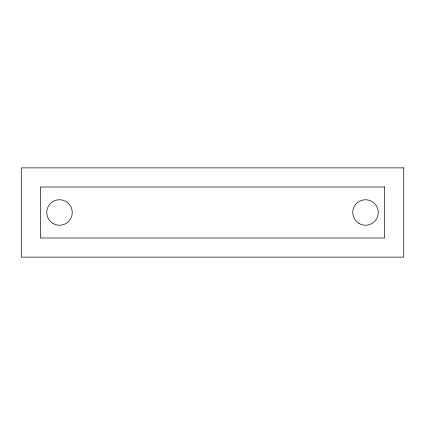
<?xml version="1.0" encoding="UTF-8"?>
<svg xmlns="http://www.w3.org/2000/svg" width="425" height="425" viewBox="0 0 425 425"><rect width="100%" height="100%" fill="white"/><g stroke="black" fill="none" stroke-linecap="round" stroke-linejoin="round"><path stroke-width="0.64" d="M403.75 167.875L21.25 167.875L21.25 257.125L403.75 257.125L403.75 167.875M384.625 187L40.375 187L40.375 238L384.625 238L384.625 187M53.125 223.539A12.75 12.75 0 0 0 72.25 212.5A12.75 12.75 0 0 0 53.125 201.461A12.75 12.75 0 0 0 53.125 223.539M359.125 223.539A12.75 12.75 0 0 0 378.25 212.5A12.75 12.75 0 0 0 359.125 201.461A12.75 12.75 0 0 0 359.125 223.539"/></g></svg>
